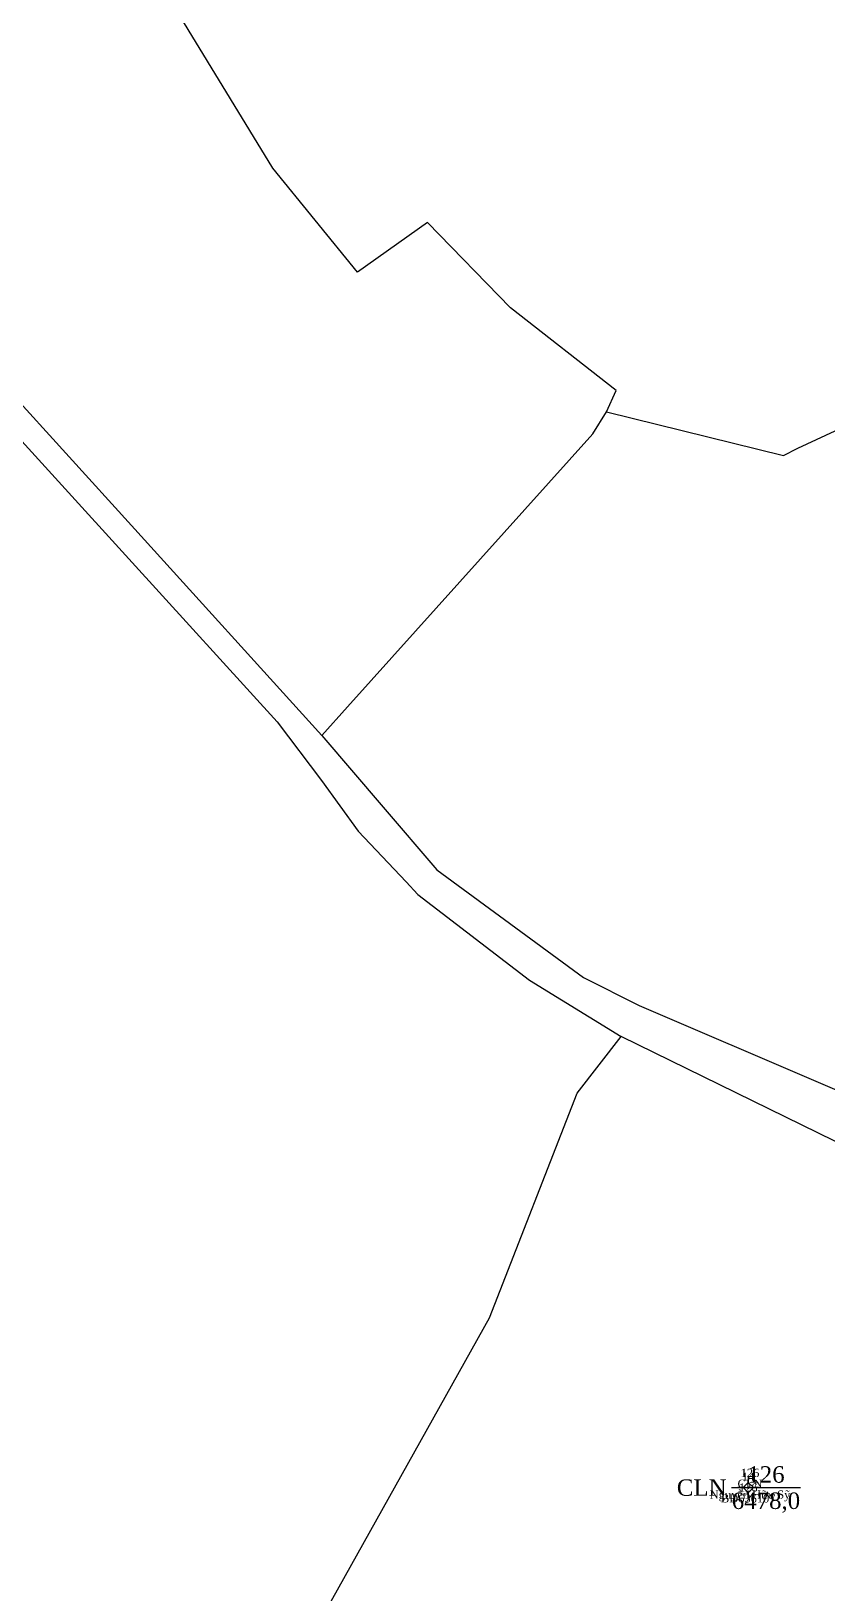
# Model space of a CAD drawing. Header units: metres. Extents: x 543340 to 549474, y 1840490 to 1845220.
# Drawn here: x 548369.8 to 548466.6, y 1841658.7 to 1841848.7 of the extents above; entities that cross this region are included whole.
import ezdxf
from ezdxf.enums import TextEntityAlignment as Align

# ---------------------------------------------------------------- set-up
doc = ezdxf.new("R2010")
doc.units = ezdxf.units.M
doc.header["$MEASUREMENT"] = 0
for name, color, linetype, lineweight in [('Level 10', 7, 'Continuous', 0), ('Level 11', 7, 'Continuous', 0), ('Level 13', 7, 'Continuous', 0), ('Level 15', 7, 'Continuous', 0), ('Level 19', 7, 'Continuous', 0), ('Level 2', 7, 'Continuous', 0), ('Level 4', 7, 'Continuous', 0)]:
    doc.layers.add(name, color=color, linetype=linetype, lineweight=lineweight)
doc.styles.add('Style-Times New Roman', font='times.ttf')

# ---------------------------------------------------------------- blocks, each defined once
blk = doc.blocks.new('CENTRD')
at = {"layer": 'Level 11', "linetype": 'Continuous', "lineweight": 0}
h = blk.add_hatch(color=1, dxfattribs=at)
edge = h.paths.add_edge_path()
edge.add_arc((0, 0), 1.5, 0, 360)
at = {"layer": 'Level 11', "color": 1, "linetype": 'Continuous', "lineweight": 0}
for p, q in [((-6.25, 0), (-12.5, 0)), ((0, 6.25), (-6.25, 0)), ((-6.25, 0), (0, -6.25)), ((0, 12.5), (0, 6.25)), ((6.25, 0), (0, 6.25)), ((0, -6.25), (6.25, 0)), ((12.5, 0), (6.25, 0)), ((0, -6.25), (0, -12.5))]:
    blk.add_line(p, q, dxfattribs=at)
blk = doc.blocks.new('N_THUA_282')
at = {"layer": 'Level 13', "color": 1, "linetype": 'Continuous', "lineweight": 0}
blk.add_line((-2.04, 0), (6.37, 0), dxfattribs=at)
at = {"layer": 'Level 13', "color": 5, "linetype": 'Continuous', "lineweight": 0, "style": 'Style-Times New Roman'}
blk.add_text('126', height=2, dxfattribs=at).set_placement((2.16, 1.6), align=Align.MIDDLE_CENTER)
at = {"layer": 'Level 2', "color": 3, "linetype": 'Continuous', "lineweight": 0, "style": 'Style-Times New Roman'}
blk.add_text('CLN', height=2, dxfattribs=at).set_placement((-2.64, 0), align=Align.MIDDLE_RIGHT)
at = {"layer": 'Level 4', "color": 1, "linetype": 'Continuous', "lineweight": 0, "style": 'Style-Times New Roman'}
blk.add_text('6478,0', height=2, dxfattribs=at).set_placement((2.16, -1.6), align=Align.MIDDLE_CENTER)

msp = doc.modelspace()

# ---------------------------------------------------------------- linework, layer by layer
at = {"layer": 'Level 10', "color": 7, "lineweight": 0, "flags": 128}
for points in [[(548439.79, 1841802.35), (548440.98, 1841804.97), (548428.1, 1841815.02), (548418.03, 1841825.4), (548409.53, 1841819.38), (548399.21, 1841832.02), (548373.03, 1841874.96), (548372.03, 1841877.53), (548372.84, 1841881.04), (548389.55, 1841895.18), (548377.91, 1841908.45), (548399.36, 1841927.56), (548393.36, 1841942.17), (548465.71, 1841928.9), (548493.97, 1841912.09)], [(548439.79, 1841802.35), (548461.31, 1841797.06), (548463.05, 1841797.96), (548476.14, 1841804.02), (548489.55, 1841811.63), (548519.02, 1841831.36), (548540.24, 1841845.78), (548563.76, 1841824.03)], [(548405.16, 1841763), (548382.02, 1841788.54), (548366.89, 1841805.25)], [(548364.16, 1841803.73), (548382.1, 1841784.04), (548399.75, 1841764.67), (548405.15, 1841757.52), (548409.59, 1841751.35), (548415.42, 1841745.17), (548416.85, 1841743.65), (548430.42, 1841733.23), (548441.58, 1841726.36)], [(548405.16, 1841763), (548408.29, 1841766.48), (548438.13, 1841799.71), (548439.79, 1841802.35)], [(548405.16, 1841763), (548412.65, 1841754.25), (548419.16, 1841746.64), (548436.98, 1841733.54), (548443.75, 1841730.15), (548510.47, 1841701.55), (548513.23, 1841700.37), (548513.48, 1841700.26), (548549.81, 1841788.19)], [(548404.21, 1841653.89), (548425.56, 1841692.12), (548436.22, 1841719.47), (548441.58, 1841726.36)], [(548470.55, 1841616.6), (548475.17, 1841625.21), (548480.8, 1841635.71), (548492.24, 1841657.02), (548509.76, 1841689.67), (548510.25, 1841692.7), (548510.21, 1841692.72), (548507.5, 1841694.05), (548441.58, 1841726.36)]]:
    msp.add_lwpolyline(points, dxfattribs=at)

# ---------------------------------------------------------------- block references
at = {"layer": 'Level 11', "color": 1, "linetype": 'Continuous', "lineweight": 0, "xscale": 0.1, "yscale": 0.1, "zscale": 0.1}
msp.add_blockref('CENTRD', (548457.02, 1841671.48), dxfattribs=at)
at = {"layer": 'Level 2', "color": 3, "linetype": 'Continuous', "lineweight": 0}
msp.add_blockref('N_THUA_282', (548457.02, 1841671.48), dxfattribs=at)

# ---------------------------------------------------------------- texts
at = {"layer": 'Level 15', "color": 1, "linetype": 'Continuous', "lineweight": 0, "insert": (548457.24, 1841671.79), "char_height": 1, "attachment_point": 5, "line_spacing_factor": 0.790495, "style": 'Style-Times New Roman'}
msp.add_mtext('126\\PCLN\\PNguyễn Hữu Sỹ', dxfattribs=at)
at = {"layer": 'Level 19', "color": 2, "linetype": 'Continuous', "lineweight": 0, "insert": (548457.02, 1841671.48), "char_height": 1, "attachment_point": 5, "line_spacing_factor": 0.790495, "style": 'Style-Times New Roman'}
msp.add_mtext('14\\P126\\PBĐ636107', dxfattribs=at)

doc.saveas('drawing.dxf')
